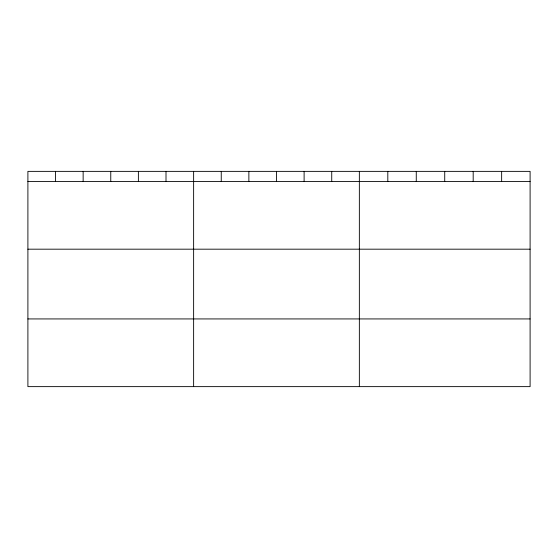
<?xml version="1.0" encoding="UTF-8"?>
<svg xmlns="http://www.w3.org/2000/svg" width="558" height="558" viewBox="0 0 558 558"><rect width="100%" height="100%" fill="white"/><g stroke="black" fill="none" stroke-linecap="round" stroke-linejoin="round"><path stroke-width="0.84" d="M530.1 181.489L530.1 386.631L27.9 386.631L27.9 171.369L530.1 171.369L530.1 181.489L27.9 181.489M27.9 249.182L530.1 249.182M27.9 318.932L530.1 318.932M501.642 171.369L501.642 181.489M473.184 171.369L473.184 181.489M444.726 171.369L444.726 181.489M416.268 171.369L416.268 181.489M387.81 171.369L387.81 181.489M359.352 171.369L359.352 386.631M331.731 171.369L331.731 181.489M304.11 171.369L304.11 181.489M276.489 171.369L276.489 181.489M248.868 171.369L248.868 181.489M221.247 171.369L221.247 181.489M193.626 171.369L193.626 386.631M166.005 171.369L166.005 181.489M138.384 171.369L138.384 181.489M110.763 171.369L110.763 181.489M83.142 171.369L83.142 181.489M55.521 171.369L55.521 181.489"/></g></svg>
